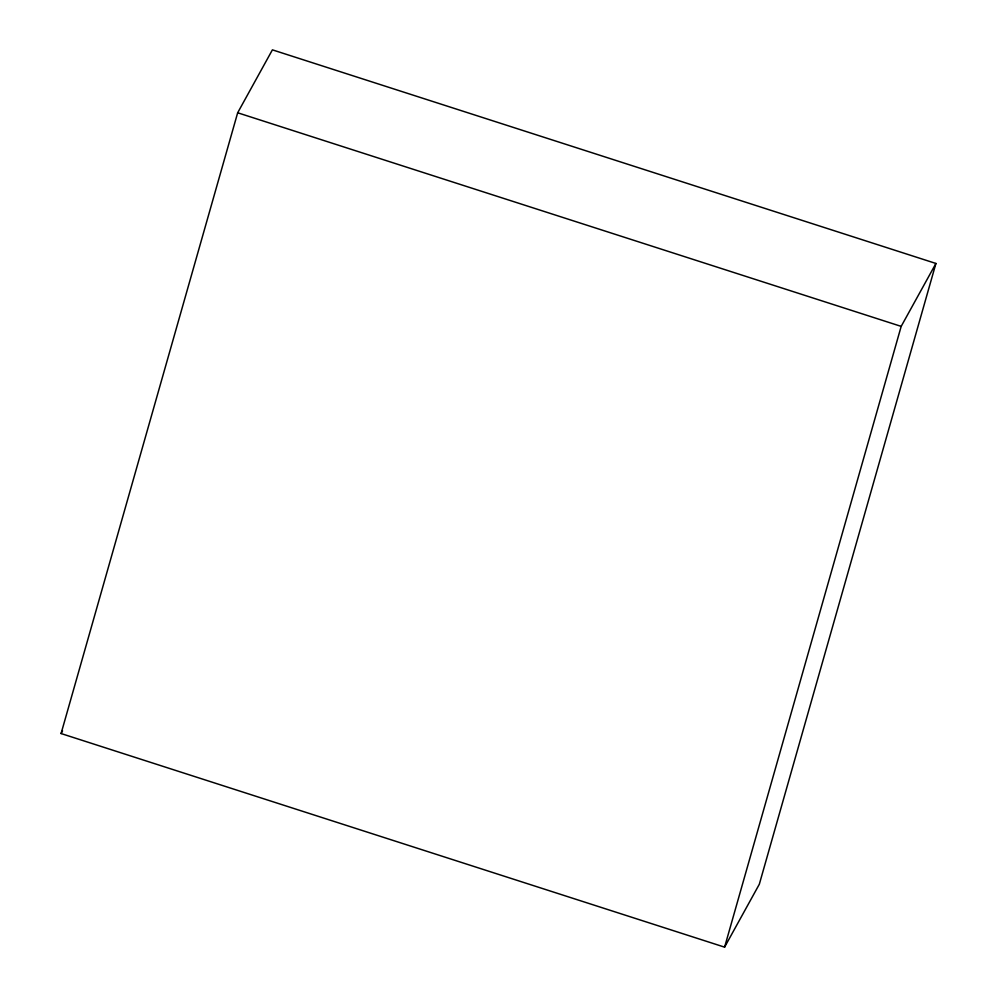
<?xml version="1.0" encoding="UTF-8"?>
<svg xmlns="http://www.w3.org/2000/svg" width="997" height="997" viewBox="0 0 997 997"><rect width="100%" height="100%" fill="white"/><g stroke="black" fill="none" stroke-linecap="round" stroke-linejoin="round"><path stroke-width="1.5" d="M61.079 733.543L237.672 112.773L272.405 49.85L935.921 263.457L759.328 884.227L724.595 947.15L61.079 733.543L62.562 730.863M724.595 947.15L901.176 326.38L935.921 263.457M237.672 112.773L901.176 326.38"/></g></svg>
